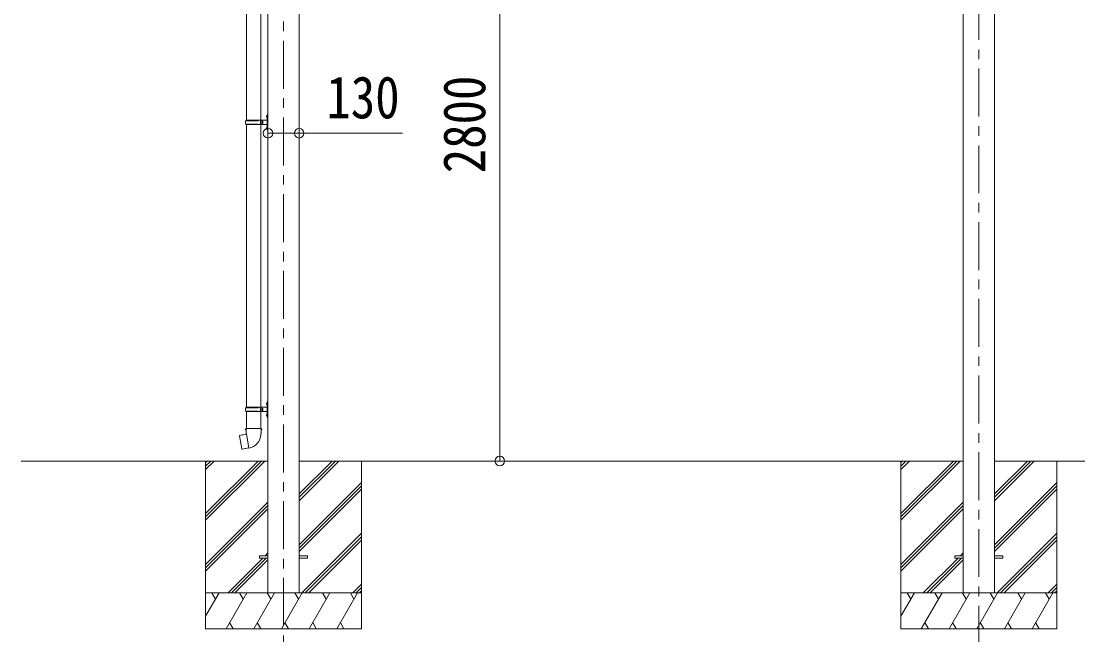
# Model space of a CAD drawing. Units: millimetres at full size; details may follow other scales. Extents: x -11243 to 11243, y -7760 to 7760.
# Drawn here: x 3073 to 7480, y -5141 to -2581 of the extents above; entities that cross this region are included whole.
import ezdxf
from ezdxf.enums import TextEntityAlignment as Align

# ---------------------------------------------------------------- set-up
doc = ezdxf.new("R2010")
doc.units = ezdxf.units.MM
doc.header["$LTSCALE"] = 40
doc.header["$PDMODE"] = 32
doc.header["$PDSIZE"] = 40
for name, pattern in [('CHAIN1', [8, 5, -1, 1, -1]), ('DASHED1', [1.8, 1.2, -0.6]), ('USER1', [13, 10, -1, 1, -1])]:
    doc.linetypes.add(name, pattern=pattern)
for name, color, linetype, lineweight in [('0-0_0', 7, 'Continuous', 9), ('0-1_本体', 5, 'CHAIN1', 9), ('0-3_ELV2', 4, 'Continuous', 9), ('0-6_OTH_LINE', 6, 'Continuous', 9), ('0-9_OUTLINE', 7, 'Continuous', 9)]:
    doc.layers.add(name, color=color, linetype=linetype, lineweight=lineweight)
doc.styles.add('ＭＳ ゴシック', font='')
doc.styles.get('ＭＳ ゴシック').set_extended_font_data('MS Gothic')

msp = doc.modelspace()

# ---------------------------------------------------------------- linework, layer by layer
at = {"layer": '0-0_0'}
for p, q in [((4102.47, -4415.51), (3072.9, -4415.51)), ((3842.47, -4415.51), (3842.47, -5115.5)), ((3842.47, -4634.48), (4061.45, -4415.51)), ((3842.47, -4648.62), (4075.59, -4415.51)), ((3842.47, -4662.77), (4089.73, -4415.51)), ((3842.47, -4450.64), (3877.6, -4415.51)), ((3842.47, -4436.49), (3863.46, -4415.51)), ((3842.47, -4422.35), (3849.31, -4415.51)), ((4232.47, -4581.14), (4398.1, -4415.51)), ((4232.47, -4566.99), (4383.96, -4415.51)), ((4232.47, -4552.85), (4369.81, -4415.51)), ((7002.38, -4415.51), (4232.47, -4415.51)), ((4492.47, -4415.51), (4492.47, -5115.5)), ((6742.38, -4415.51), (6742.38, -5115.5)), ((6742.38, -4634.48), (6961.36, -4415.51)), ((6742.38, -4648.62), (6975.51, -4415.51)), ((6742.38, -4662.77), (6989.65, -4415.51)), ((6742.38, -4450.64), (6777.52, -4415.51)), ((6742.38, -4436.49), (6763.37, -4415.51)), ((6742.38, -4422.35), (6749.23, -4415.51)), ((8124.86, -4415.51), (7132.38, -4415.51)), ((7132.38, -4581.14), (7298.02, -4415.51)), ((7132.38, -4566.99), (7283.87, -4415.51)), ((7132.38, -4552.85), (7269.73, -4415.51)), ((7392.38, -4415.51), (7392.38, -5115.5)), ((4232.47, -4764.98), (4492.47, -4504.98)), ((4232.47, -4779.12), (4492.47, -4519.13)), ((4232.47, -4793.27), (4492.47, -4533.27)), ((7132.38, -4764.98), (7392.38, -4504.98)), ((7132.38, -4779.12), (7392.38, -4519.13)), ((7132.38, -4793.27), (7392.38, -4533.27)), ((3842.47, -4846.61), (4102.47, -4586.62)), ((3842.47, -4860.76), (4102.47, -4600.76)), ((3842.47, -4874.9), (4102.47, -4614.9)), ((6742.38, -4846.61), (7002.38, -4586.62)), ((6742.38, -4860.76), (7002.38, -4600.76)), ((6742.38, -4874.9), (7002.38, -4614.9)), ((4244.07, -4965.51), (4492.47, -4717.12)), ((4258.22, -4965.51), (4492.47, -4731.26)), ((4272.36, -4965.51), (4492.47, -4745.4)), ((7143.99, -4965.51), (7392.38, -4717.12)), ((7158.13, -4965.51), (7392.38, -4731.26)), ((7172.28, -4965.51), (7392.38, -4745.4)), ((4090.21, -4811.01), (4102.47, -4798.75)), ((6990.13, -4811.01), (7002.38, -4798.75)), ((3935.71, -4965.51), (4081.21, -4820.01)), ((3949.85, -4965.51), (4095.35, -4820.01)), ((3963.99, -4965.51), (4102.47, -4827.03)), ((6835.63, -4965.51), (6981.13, -4820.01)), ((6849.77, -4965.51), (6995.27, -4820.01)), ((6863.91, -4965.51), (7002.38, -4827.03)), ((4456.21, -4965.51), (4492.47, -4929.25)), ((7356.13, -4965.51), (7392.38, -4929.25)), ((3842.47, -5062.76), (3898.61, -4965.5)), ((4492.47, -4965.51), (3842.47, -4965.51)), ((3883.61, -4991.49), (3868.61, -4965.5)), ((3927.48, -5115.5), (4014.08, -4965.5)), ((3999.08, -4991.49), (3984.08, -4965.51)), ((4042.95, -5115.5), (4129.55, -4965.51)), ((4114.55, -4991.49), (4099.55, -4965.5)), ((4158.42, -5115.5), (4245.02, -4965.51)), ((4230.02, -4991.49), (4215.02, -4965.5)), ((4273.89, -5115.5), (4360.5, -4965.51)), ((4345.49, -4991.49), (4330.49, -4965.5)), ((4389.36, -5115.5), (4475.97, -4965.51)), ((4445.96, -4965.51), (4460.96, -4991.49)), ((4470.35, -4965.51), (4492.47, -4943.39)), ((4484.49, -4965.51), (4492.47, -4957.53)), ((6742.38, -5062.76), (6798.53, -4965.5)), ((7392.38, -4965.51), (6742.38, -4965.51)), ((6783.53, -4991.49), (6768.53, -4965.5)), ((6827.4, -5115.5), (6914, -4965.5)), ((6899, -4991.49), (6884, -4965.51)), ((6942.87, -5115.5), (7029.47, -4965.51)), ((7014.47, -4991.49), (6999.47, -4965.5)), ((7058.34, -5115.5), (7144.94, -4965.51)), ((7129.94, -4991.49), (7114.94, -4965.5)), ((7173.81, -5115.5), (7260.41, -4965.51)), ((7245.41, -4991.49), (7230.41, -4965.5)), ((7289.28, -5115.5), (7375.88, -4965.51)), ((7345.88, -4965.51), (7360.88, -4991.49)), ((7370.27, -4965.51), (7392.38, -4943.39)), ((7384.41, -4965.51), (7392.38, -4957.53)), ((3942.48, -5089.53), (3957.48, -5115.5)), ((4057.95, -5089.52), (4072.95, -5115.5)), ((4173.42, -5089.52), (4188.42, -5115.5)), ((4288.89, -5089.53), (4303.89, -5115.5)), ((4404.36, -5089.53), (4419.36, -5115.5)), ((6842.4, -5089.53), (6857.4, -5115.5)), ((6957.87, -5089.52), (6972.87, -5115.5)), ((7073.34, -5089.52), (7088.34, -5115.5)), ((7188.81, -5089.53), (7203.81, -5115.5)), ((7304.28, -5089.53), (7319.28, -5115.5)), ((3842.47, -5115.5), (4492.47, -5115.5)), ((6742.38, -5115.5), (7392.38, -5115.5))]:
    msp.add_line(p, q, dxfattribs=at)
at = {"layer": '0-0_0', "linetype": 'USER1'}
for p, q in [((4102.46, -4965.51), (4232.46, -4965.51)), ((7002.42, -4965.51), (7132.42, -4965.51))]:
    msp.add_line(p, q, dxfattribs=at)
at = {"layer": '0-0_0', "linetype": 'DASHED1'}
for p, q in [((4117.47, -4965.51), (4217.47, -4965.51)), ((7017.38, -4965.51), (7117.38, -4965.51))]:
    msp.add_line(p, q, dxfattribs=at)
at = {"layer": '0-1_本体'}
for p, q in [((7067.42, -1179.13), (7067.42, -5208.89)), ((4167.47, -1383.1), (4167.47, -5208.89))]:
    msp.add_line(p, q, dxfattribs=at)
at = {"layer": '0-3_ELV2'}
for p, q in [((7002.42, -1413.9), (7002.42, -4965.51)), ((7132.42, -1413.9), (7132.42, -4965.51)), ((4102.46, -1616.71), (4102.46, -4965.51)), ((4232.46, -1616.71), (4232.46, -4965.51)), ((4067.47, -4811.01), (4102.47, -4811.01)), ((4267.47, -4811.01), (4232.47, -4811.01)), ((6967.38, -4811.01), (7002.38, -4811.01)), ((7167.38, -4811.01), (7132.38, -4811.01))]:
    msp.add_line(p, q, dxfattribs=at)
for points in [[(4067.47, -4811.01), (4067.47, -4820.01), (4102.47, -4820.01)], [(4267.47, -4811.01), (4267.47, -4820.01), (4232.47, -4820.01)], [(6967.38, -4811.01), (6967.38, -4820.01), (7002.38, -4820.01)], [(7167.38, -4811.01), (7167.38, -4820.01), (7132.38, -4820.01)]]:
    msp.add_lwpolyline(points, dxfattribs=at)
at = {"layer": '0-6_OTH_LINE'}
for p, q in [((5069.26, -4415.51), (5069.26, -1615.51)), ((4102.46, -3048.65), (4232.46, -3048.65)), ((4232.46, -3048.65), (4663.05, -3048.65)), ((5069.26, -4415.51), (4592.47, -4415.51))]:
    msp.add_line(p, q, dxfattribs=at)
for p in [(4102.46, -3048.65), (4232.46, -3048.65), (5069.26, -4415.51)]:
    msp.add_point(p, dxfattribs=at)
at = {"layer": '0-9_OUTLINE'}
for p, q in [((4012.47, -1815.45), (4012.47, -2994.47)), ((4072.47, -1815.45), (4072.47, -2994.47)), ((4009.49, -2996.47), (4059.82, -2996.47)), ((4010.49, -2994.47), (4096.49, -2994.47)), ((4010.49, -2994.47), (4010.49, -2996.47)), ((4069.49, -2994.47), (4069.49, -2998.97)), ((4077.46, -2994.47), (4077.46, -3012.47)), ((4096.16, -2977.33), (4098.21, -2978.32)), ((4097.43, -2975.32), (4098.06, -2975.32)), ((4097.43, -2975.32), (4097.43, -2983.62)), ((4097.43, -2983.62), (4098.06, -2983.62)), ((4098.06, -2975.32), (4098.46, -2975.72)), ((4098.21, -2978.32), (4098.82, -2979.47)), ((4098.46, -2971.47), (4101.46, -2969.97)), ((4098.46, -2971.47), (4098.46, -3035.47)), ((4101.46, -2969.97), (4101.46, -3036.97)), ((4101.46, -2969.97), (4102.46, -2969.97)), ((4102.46, -2969.97), (4102.46, -3036.97)), ((4009.49, -3010.47), (4059.82, -3010.47)), ((4010.49, -3012.47), (4010.49, -3010.47)), ((4010.49, -3012.47), (4096.49, -3012.47)), ((4012.47, -3012.47), (4012.47, -4191.5)), ((4069.49, -2998.97), (4071.49, -2998.97)), ((4069.49, -3012.47), (4069.49, -3007.97)), ((4069.49, -3007.97), (4071.49, -3007.97)), ((4071.49, -2998.97), (4071.49, -3007.97)), ((4072.47, -3012.47), (4072.47, -4191.5)), ((4077.46, -2998.97), (4080.46, -2998.97)), ((4077.46, -3007.97), (4080.46, -3007.97)), ((4080.46, -2998.97), (4080.46, -3007.97)), ((4096.16, -3025.33), (4098.21, -3026.32)), ((4097.43, -3023.32), (4098.06, -3023.32)), ((4097.43, -3023.32), (4097.43, -3031.62)), ((4097.43, -3031.62), (4098.06, -3031.62)), ((4098.06, -3023.32), (4098.06, -3031.62)), ((4098.06, -3023.32), (4098.46, -3023.72)), ((4098.06, -3031.62), (4098.46, -3031.22)), ((4098.21, -3026.32), (4098.82, -3027.47)), ((4098.46, -3035.47), (4101.46, -3036.97)), ((4101.46, -3036.97), (4102.46, -3036.97)), ((4096.16, -4174.35), (4098.21, -4175.35)), ((4097.43, -4172.35), (4098.06, -4172.35)), ((4097.43, -4172.35), (4097.43, -4180.65)), ((4097.43, -4180.65), (4098.06, -4180.65)), ((4098.06, -4172.35), (4098.46, -4172.75)), ((4098.21, -4175.35), (4098.82, -4176.5)), ((4098.46, -4168.5), (4101.46, -4167)), ((4098.46, -4168.5), (4098.46, -4232.5)), ((4101.46, -4167), (4101.46, -4234)), ((4101.46, -4167), (4102.46, -4167)), ((4102.46, -4167), (4102.46, -4234)), ((4009.49, -4193.5), (4059.82, -4193.5)), ((4009.49, -4207.5), (4059.82, -4207.5)), ((4010.49, -4191.5), (4096.49, -4191.5)), ((4010.49, -4191.5), (4010.49, -4193.5)), ((4010.49, -4209.5), (4010.49, -4207.5)), ((4010.49, -4209.5), (4096.49, -4209.5)), ((4012.49, -4209.5), (4012.49, -4280.5)), ((4069.49, -4191.5), (4069.49, -4196)), ((4069.49, -4196), (4071.49, -4196)), ((4069.49, -4209.5), (4069.49, -4205)), ((4069.49, -4205), (4071.49, -4205)), ((4071.49, -4196), (4071.49, -4205)), ((4072.49, -4209.5), (4072.49, -4280.5)), ((4077.46, -4191.5), (4077.46, -4209.5)), ((4077.46, -4196), (4080.46, -4196)), ((4077.46, -4205), (4080.46, -4205)), ((4080.46, -4196), (4080.46, -4205)), ((4096.16, -4222.35), (4098.21, -4223.35)), ((4097.43, -4220.35), (4098.06, -4220.35)), ((4097.43, -4220.35), (4097.43, -4228.65)), ((4097.43, -4228.65), (4098.06, -4228.65)), ((4098.06, -4220.35), (4098.06, -4228.65)), ((4098.06, -4220.35), (4098.46, -4220.75)), ((4098.06, -4228.65), (4098.46, -4228.25)), ((4098.21, -4223.35), (4098.82, -4224.5)), ((4098.46, -4232.5), (4101.46, -4234)), ((4101.46, -4234), (4102.46, -4234)), ((3984.18, -4308.95), (3983.37, -4310.12)), ((3983.37, -4310.12), (3992.99, -4364.68)), ((4012.05, -4303.7), (3984.18, -4308.95)), ((3996.92, -4306.35), (3996.71, -4306.59)), ((4010.79, -4280.5), (4008.64, -4281.28)), ((4008.64, -4281.28), (4008.64, -4284.9)), ((4008.64, -4284.9), (4010.88, -4285.72)), ((4074.49, -4280.5), (4010.79, -4280.5)), ((4010.79, -4280.5), (4011.14, -4300.5)), ((4011.14, -4300.5), (4012.49, -4302.5)), ((4022.4, -4361), (4012.27, -4303.53)), ((4012.29, -4302.7), (4012.29, -4303.41)), ((4012.49, -4302.5), (4012.46, -4302.51)), ((4072.83, -4302.44), (4072.75, -4304.61)), ((4074.14, -4300.5), (4072.83, -4302.44)), ((4074.49, -4280.5), (4074.14, -4300.5)), ((4076.64, -4284.9), (4074.4, -4285.72)), ((4074.49, -4280.5), (4076.64, -4281.28)), ((4076.61, -4281.28), (4076.61, -4284.9)), ((4022.7, -4361.76), (4022.46, -4361.1)), ((4007.01, -4363.59), (4006.73, -4363.44))]:
    msp.add_line(p, q, dxfattribs=at)
for points in [[(4096.16, -2981.62), (4098.21, -2980.62), (4098.82, -2979.47)], [(4098.06, -2975.32), (4098.06, -2983.62), (4098.46, -2983.22)], [(4096.16, -3029.62), (4098.21, -3028.62), (4098.82, -3027.47)], [(4096.16, -4178.65), (4098.21, -4177.65), (4098.82, -4176.5)], [(4098.06, -4172.35), (4098.06, -4180.65), (4098.46, -4180.25)], [(4096.16, -4226.65), (4098.21, -4225.65), (4098.82, -4224.5)], [(3999.16, -4306.13), (3998.88, -4305.98), (3996.92, -4306.35)], [(4022.13, -4360.91), (3994.15, -4365.51), (3992.99, -4364.68)], [(4009.2, -4363.03), (4008.99, -4363.27), (4007.01, -4363.59)]]:
    msp.add_lwpolyline(points, dxfattribs=at)
for centre, radius, start, end in [((4058.24, -3003.47), 49.25, 171.82876, 180.00002), ((4059.82, -2994.47), 2, 270, 359.99998), ((4101.76, -2979.47), 6, 136.21765, 223.78235), ((4096.46, -2992.47), 2, 270, 359.99998), ((4058.24, -3003.47), 49.25, 180.00002, 188.17127), ((4059.82, -3012.47), 2, 0.00005, 90.00004), ((4101.76, -3027.47), 6, 136.21765, 223.78235), ((4096.46, -3014.47), 2, 0.00005, 90.00004), ((4101.76, -4176.5), 6, 136.21765, 223.78235), ((4058.24, -4200.5), 49.25, 171.82876, 180.00002), ((4058.24, -4200.5), 49.25, 180.00002, 188.17127), ((4059.82, -4191.5), 2, 270, 359.99998), ((4059.82, -4209.5), 2, 0.00005, 90.00004), ((4101.76, -4224.5), 6, 136.21765, 223.78235), ((4096.46, -4189.5), 2, 270, 359.99998), ((4096.46, -4211.5), 2, 0.00005, 90.00004), ((4011.99, -4303.41), 0.3, 280.66842, 0), ((4012.49, -4302.7), 0.2, 100, 180), ((4012.49, -4302.5), 60.3, 279.96938, 358), ((4022.18, -4361.2), 0.3, 20, 99.33158), ((4022.89, -4361.69), 0.2, 200, 279.96938)]:
    msp.add_arc(centre, radius, start, end, dxfattribs=at)

# ---------------------------------------------------------------- texts
at = {"layer": '0-6_OTH_LINE', "color": 7, "style": 'ＭＳ ゴシック', "width": 0.85}
msp.add_text('130', height=176, dxfattribs=at).set_placement((4346.07, -3039.5), align=Align.BOTTOM_LEFT)
msp.add_text('2800', height=176, rotation=90, dxfattribs=at).set_placement((5061.26, -3215.51), align=Align.BOTTOM_LEFT)

doc.saveas('drawing.dxf')
